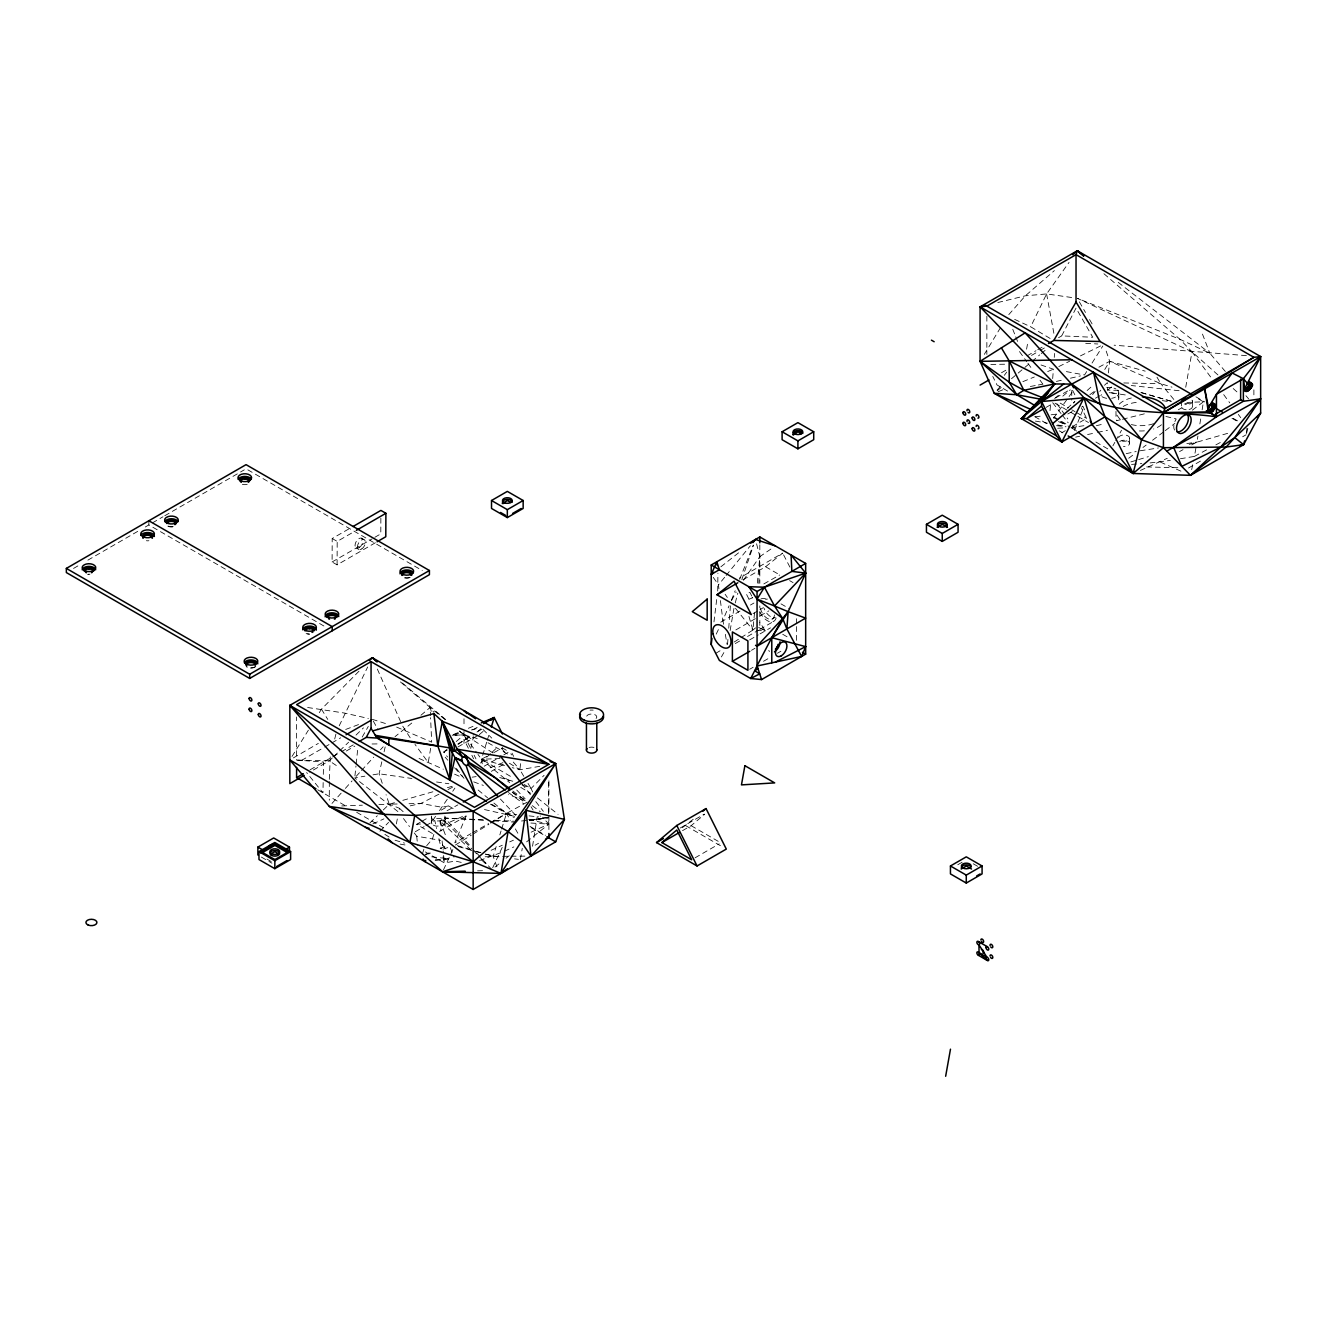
<?xml version="1.0" encoding="UTF-8"?>
<svg xmlns="http://www.w3.org/2000/svg" width="1327" height="1327" viewBox="0 0 1327 1327"><rect width="100%" height="100%" fill="white"/><g stroke="black" fill="none" stroke-linecap="round" stroke-linejoin="round"><path stroke-width="0.75" stroke-dasharray="5 3.75" d="M375.359 542.76L337.091 564.854L332.098 561.968L332.198 538.53L351.34 527.482M337.091 564.854L337.191 541.416L354.591 531.381M380.866 518.227L380.799 533.852L373.832 537.866M548.416 813.683L548.731 780.774M323.158 782.565L322.959 792.816L306.637 772.563M323.307 774.354L323.539 762.03L296.601 760.089L296.601 716.962M758.779 583.382L759.824 556.627L756.44 543.274M1054.268 357.394L1054.55 353.446M727.561 644.375L728.141 636.33M728.739 628.268L730.663 602.11M1052.676 378.577L1053.422 369.221L1040.003 364.626M1050.022 410.64L1050.685 402.545M741.013 637.673L752.907 630.043L754.632 611.681M757.335 583.134L759.824 556.627L773.89 547.023M354.939 775.913L355.968 765.978M356.167 763.987L357.809 748.113M1108.393 372.937L1109.687 361.326L1105.175 348.105M520.582 763.672L519.902 769.76L523.966 776.577M713.959 621.915L716.713 599.273M717.708 591.046L717.924 573.164M1246.318 433.1L1246.965 428.09M532.542 846.261L537.236 816.768L548.88 817.896M1191.729 444.893L1196.971 442.024L1197.933 436.002M1199.873 423.927L1200.852 417.889M1202.129 409.844L1203.423 401.799L1196.738 397.934M528.66 819.539L548.748 824.067L530.153 832.643M430.661 748.262L428.256 762.544L414.986 744.364M520.35 859.564L522.274 848.268M730.132 630.557L734.229 606.821M1180.4 458.744L1194.433 456.405L1196.34 445.623M1185.724 387.235L1192.011 351.804L1179.902 339.264L1103.732 273.544M1026.567 349.183L1028.06 341.039M396.342 823.901L397.503 818.029M1191.663 469.658L1193.637 460.187M378.908 804.577L389.242 804.195L399.477 808.309L398.664 812.141L354.74 777.887L364.892 776.179M381.811 761.798L379.091 773.79L382.259 783.295M384.084 751.812L385.444 745.824M470.77 748.528L473.49 736.618M330.29 756.854L329.312 779.48M334.703 739.006L336.179 733.068M1246.584 433.282L1248.06 427.576M735.258 602.906L737.829 593.152M486.677 742.191L481.469 759.243L482.514 765.331M487.258 740.284L489.563 732.703M496.912 866.796L493.18 856.346L496.198 846.593M499.831 834.882L501.042 830.984M501.639 829.043L506.483 813.434L527.964 801.74L508.573 794.657M422.351 854.041L423.943 848.981M433.879 834.335L432.436 838.946L425.154 847.538M741.826 579.617L753.52 545.198M1074.621 430.462L1084.275 406.062M731.426 600.219L735.175 590.714M739.686 579.335L753.222 545.165M339.214 725.803L367.695 666.95M433.382 825.129A6.834 3.948 0 0 0 436.45 826.157L441.626 825.759L464.981 815.408L466.125 816.072L454.796 842.827L470.836 833.704M443.467 869.931L452.955 849.313M723.58 624.254L722.867 620.223L729.104 605.726M492.682 867.758L502.966 845.83M716.215 634.124L718.72 628.915M1050.105 338.451L1030.681 326.79L1046.605 293.93L1069.048 262.364M1061.7 335.88L1076.031 308.113L1092.751 337.257L1061.7 335.88L1058.548 337.705M731.592 600.434L736.186 592.058M1112.905 445.839L1114.829 442.372M1115.775 440.647L1121.514 430.28M362.238 737.049L368.292 726.416M721.39 656.931L725.405 649.898M1104.744 369.503L1109.687 361.326L1145.201 371.145M984.302 354.375L1001.188 326.525M292.006 756.456L308.378 730.182M319.293 712.665L321.466 709.165L360.695 669.488M1086.68 371.56L1084.541 374.977L1063.143 371.013M1092.055 363.051L1102.803 346.032M433.382 819.555L435.588 816.321M447.265 799.269L438.905 811.477L448.543 805.92L455.111 809.719M452.723 791.29L454.896 788.105M743.385 580.281L759.824 556.627M431.607 816.022A6.834 3.948 0 0 0 439.983 820.866L444.81 818.079A6.834 3.948 0 0 0 444.81 816.022M1053.605 418.154L1067.87 398.216M1069.064 396.557L1072.631 391.581M1004.29 375.325L1006.729 372.124M718.935 588.806L718.454 584.875L724.841 577.046M726.118 575.47L750.369 545.729M1092.585 394.6L1095.157 391.432M1008.785 314.632L1025.356 295.805L1054.384 270.608M331.999 803.416L344.041 789.897M345.368 788.404L352.07 780.89M997.008 390.204L1001.172 385.576M356.1 776.411L360.164 771.966M361.508 770.489L373.7 757.153M380.484 749.755L383.188 746.786M379.92 831.183L388.579 822.392M521.926 784.871L531.065 788.503L544.087 775.316M369.918 822.956L377.349 815.74M383.287 809.968L389.242 804.195L395.048 802.536M332.281 757.966L329.312 760.819L309.573 772.214M333.757 756.523L338.219 752.243M339.695 750.8L348.603 742.224M356.018 735.075L363.432 727.909M1104.495 385.278L1107.315 382.624L1107.597 390.121L1119.59 390.354M480.407 763.075L490.841 753.371M492.334 751.994L496.812 747.831M1067.207 408.351L1074.87 401.5M1087.112 390.536L1093.232 385.062M411.768 723.033L395.015 736.667M420.941 715.253L430.114 707.473L445.507 719.964M997.39 390.636L1003.66 385.328M1011.506 378.709L1030.316 362.818M1031.892 361.491L1039.721 354.873M1041.297 353.546L1046.008 349.582M446.851 749.44L443.732 752.061L447.531 756.987M456.206 741.544L464.002 734.959L464.002 728.888M458.031 744.513L469.327 736.419M477.007 732.04L481.601 728.158M479.296 734.627L483.758 730.862M1054.617 398.548L1059.294 394.6M1062.811 396.143L1070.259 389.873M682.343 827.683L695.132 817.797M682.526 830.652L691.135 825.693L704.537 814.38M735.49 608.363L752.907 630.043L757.07 626.609L765.331 630.856L759.824 622.363M743.037 579.766L765.596 566.745L782.698 553.11L739.288 578.174M494.988 867.062L499.732 863.296M506.051 858.254L509.22 855.733M526.603 841.865L548.897 824.084L548.366 817.797L529.49 820.053M1107.597 390.121L1112.457 386.24M720.893 566.778L739.753 551.883M1128.696 458.263L1135.033 453.469M1142.978 447.464L1146.163 445.059M1152.549 440.249L1163.713 431.806M1165.305 430.595L1174.876 423.379M1192.343 410.176L1203.423 401.799L1186.919 402.429M1089.882 394.683L1094.808 391.067M734.213 642.019L739.305 638.751M455.393 845.034L471.234 835.23M473.009 834.136L488.867 824.332M490.625 823.238L506.483 813.434L516.734 814.546M715.734 653.348L720.743 650.363M293.383 757.899L318.347 743.402M73.532 568.437L78.907 565.319M87.881 560.143L138.091 531.148M145.273 527.018L148.856 524.945L325.065 626.676M152.389 522.904L162.989 516.784M164.764 515.755L244.301 469.841M332.098 561.968L372.107 538.878M301.511 760.437L322.909 748.096M324.7 747.068L330.041 743.966M331.833 742.938L340.74 737.795M310.07 769.809L339.563 752.791M341.338 751.762L353.795 744.563M1027.065 355.868L1035.972 350.726M1037.764 349.698L1043.105 346.612M1001.487 372.754L1006.845 369.652M1031.51 355.42L1038.344 351.489M1040.053 350.494L1045.162 347.541M346.314 751.016L354.807 746.106M472.876 729.833L478.201 726.765M478.201 731.293L481.751 729.236M1055.761 397.835L1069.977 389.64M447.299 750.004L443.732 752.061L447.265 754.101M457.948 743.85L473.938 734.627M457.981 746.935L477.521 735.656M1046.19 407.339L1053.29 403.226M720.743 622.197L739.968 611.1M750.452 605.046L753.952 603.022M484.222 766.193L501.971 755.926M503.762 754.914L509.087 751.828L511.774 754.93M1061.782 432.735L1065.332 430.678M1072.432 426.581L1086.647 418.387L1081.389 407.87M753.039 613.621L758.248 610.602M759.989 609.607L763.456 607.6M735.855 629.927L758.414 616.906M760.155 615.894L768.831 610.884M491.355 771.352L503.796 764.17M420.195 822.276L416.595 824.366L434.178 834.517M421.903 821.297L428.704 817.366M772.015 619.145L775.184 617.304A10.135 5.855 60 0 1 764.053 608.197M735.291 643.562L740.532 640.526M747.532 636.496L758.016 630.441M759.757 629.429L773.741 621.351M415.268 831.747L424.142 826.621M425.917 825.593L434.792 820.468L436.633 828.562M749.639 639.896L758.331 634.887M760.056 633.875L770.473 627.87M751.48 650.313L754.947 648.306M439.502 831.432L466.125 816.072M749.639 669.289L753.122 667.282M763.523 661.277L770.473 657.263M777.423 653.249L780.89 651.258M535.129 845.233L538.58 843.242M1188.528 468L1202.494 459.938M1242.653 436.765L1246.103 434.775M680.22 828.015L704.305 814.115M695.116 857.789L719.201 843.889M957.762 864.756L962.921 861.77M1067.787 413.991L1074.671 410.076M1095.405 398.249L1102.339 394.301A9.637 5.573 0 0 0 1100.813 395.463M472.611 832.692L488.651 823.569M490.443 822.558L506.483 813.434L510.414 820.302M763.838 583.913L779.646 575.022M751.729 596.022L749.921 592.406L746.272 593.816L748.992 599.24L752.509 597.266M1140.391 470.438L1167.312 458.263M1179.521 451.578L1183.021 449.671M1098.905 367.181L1109.687 361.326L1160.793 383.685L1171.973 387.152M1178.293 409.761L1181.826 407.837M447.05 810.714L457.881 804.892M1194.433 456.405L1206.956 449.671M1215.88 444.877L1221.255 441.991M486.76 756.407L481.469 759.243L477.969 754.399M493.826 752.625L502.668 747.881M438.972 794.176L420.875 803.432L409.197 806.086M448.028 789.548L455.277 785.849M1058.83 366.551L1069.645 361.226M1080.443 355.885L1102.073 345.219M372.837 823.918L383.901 818.875M479.545 860.51L502.585 852.05M504.459 851.188L513.848 846.908M491.156 850.275L502.286 845.233M509.717 841.882L513.433 840.19M453.635 734.428L461 731.359M468.381 728.291L475.763 725.222M998.07 391.73L1005.7 388.629M1022.885 381.645L1034.33 376.984M1047.683 371.543L1053.422 369.221M490.161 767.802L505.106 761.781M425.486 854.306L429.152 852.863M440.149 848.567L447.464 845.697M748.992 599.24L752.641 597.83M345.683 729.452L359.003 724.393M425.668 854.538L431.441 852.73M443.002 849.131L448.775 847.323M1130.869 461.912L1136.708 460.17M1138.649 459.573L1148.369 456.654M1189.191 444.363L1228.404 433.133M402.811 800.347L433.829 791.522M447.381 787.674L453.204 786.015M453.751 734.677L461.58 732.604M471.384 729.983L479.229 727.909M1096.367 425.718L1104.412 423.728M1116.471 420.742L1120.486 419.747M1122.493 419.249L1146.611 413.278M997.804 302.523L1025.356 295.805L1046.605 293.93L1073.211 297.729M1056.392 381.413L1062.429 380.036M1070.474 378.195L1080.51 375.889M1075.65 437.114L1079.631 436.268M1087.593 434.543L1095.555 432.834M1097.545 432.403L1107.498 430.263M1126.208 453.652L1136.194 451.512M448.543 805.92L441.808 807.247L420.875 803.432L407.024 803.764M1030.333 386.489L1036.337 385.344M1038.344 384.979L1042.358 384.216M539.774 766.326L519.902 769.76L512.205 767.653M373.003 774.819L379.091 773.79L411.934 778.485M1150.061 462.924L1170.364 460.419M1140.225 450.765L1158.454 447.962M1186.836 443.583L1196.971 442.024M1083.91 425.718L1071.752 427.443L1076.595 431.076M472.097 777.174L476.161 776.61M529.473 820.335L548.366 817.797M529.49 820.351L543.523 818.444L548.897 824.084L530.485 823.022M435.14 860.543L448.941 858.768L431.507 856.827M1035.209 416.827L1043.155 415.815M1051.1 414.804L1059.046 413.792M529.805 820.136L543.523 818.444L540.155 815.923M521.494 820.998L527.499 820.285M1131.549 464.417L1141.834 463.587M435.389 859.73L448.941 858.768M416.794 824.249L420.493 824.017M1057.735 428.239L1065.747 427.775M485.135 856.778L509.104 856.23M500.03 758.563L481.469 759.243L509.701 782.714M341.719 805.953L362.371 805.19M477.554 870.844L483.741 870.661M465.877 734.843L451.777 735.208L464.002 734.959L479.81 739.172M397.155 803.996L389.242 804.195L386.074 794.691M990.854 364.427L1006.811 364.195M372.058 743.983L379.97 743.883M511.094 856.23L525.011 856.131M1123.77 382.956L1160.793 383.685L1176.601 402.811M297.729 760.139L329.312 760.819L337.788 766.508M1146.644 466.938L1178.558 467.734M483.144 819.754L444.81 818.079L445.772 821.96L471.682 848.749M495.253 820.285L513.4 821.098M1085.702 343.311L1097.827 343.992M483.542 820.318L444.81 818.079L471.085 846.858M493.727 820.899L514.113 822.077M756.456 630.275L765.331 630.856L759.824 627.671L759.824 605.925M1246.418 355.636L1114.133 345.202M1179.089 390.719L1131.284 385.527M529.042 815.873L537.236 816.768M1056.474 425.685L1066.029 426.78M485.45 854.173L500.942 857.259M514.528 858.868L518.409 859.332M307.632 707.507L344.522 713.063L368.359 718.438M499.698 777.539L512.786 781.238M436.566 781.985L448.874 783.743M1111.661 392.858L1127.784 395.33M1162.319 400.621L1168.44 401.55M400.074 844.088L407.936 845.465M1035.425 421.09L1047.534 423.197M1057.619 424.972L1065.697 426.382M414.323 832.991L416.728 836.209L440.564 840.356M484.488 809.57L514.611 816.37M461.232 862.401L455.493 861.057L444.412 862.932L425.353 851.934M1165.902 416.462L1175.739 418.818M504.525 765.563L481.469 759.243L513.35 778.053M458.412 846.609L483.526 853.643M1141.436 392.759L1172.703 401.683M1140.838 392.394L1172.637 401.65M457.268 845.598L474.286 850.69M476.177 851.254L483.741 853.51M485.632 854.074L493.18 856.346M395.048 840.223L404.519 843.109M372.323 719.334L387.302 724.111M396.657 727.113L431.69 742.141L430.578 717.675M441.626 820.468L445.772 821.96L444.13 819.024M473.689 781.868L483.376 785.418M1160.345 462.095L1182.938 472.03M1058.515 421.604L1066.079 424.939M419.05 758.463L443.318 769.196M454.597 774.172L462.111 777.489M1014.641 319.376L1030.681 326.79M1217.937 374.944L1192.011 351.804L1077.308 298.31L1179.902 339.264L1209.809 353.198L1225.866 372.091M1195.926 396.823L1204.8 401.948M1233.198 418.337L1238.522 421.422M1231.987 418.304L1237.345 421.389M1060.157 403.093L1068.434 407.87M1071.752 409.778L1075.052 411.685M1076.711 412.647L1086.647 418.387M1055.015 403.209L1069.114 411.353M1070.872 412.365L1076.164 415.417M1077.922 416.429L1088.488 422.533M1007.575 391.034L997.008 384.946L992.778 376.42M1053.373 417.474L1058.664 420.526M1060.422 421.555L1069.23 426.63M1070.989 427.659L1076.28 430.694L1072.647 425.652M1095.886 442.024L1110.152 450.251M1034.745 416.661L1047.069 423.777M1059.377 430.877L1062.877 432.901M765.596 566.745L779.331 574.674M789.615 580.612L793.048 582.586M780.989 603.868L789.615 608.844M782.714 634.273L787.89 637.259M973.238 863.761L978.381 866.747M247.834 469.841L422.301 570.56M361.491 538.132L363.946 539.542M356.499 548.134L358.937 549.544M332.198 538.53L337.191 541.416M691.135 825.693L719.168 841.882M685.777 825.693L721.009 846.029M502.07 747.781L507.329 750.817M488.004 742.755L509.153 754.963M491.703 804.262L514.478 817.399M530.037 826.389L545.463 835.297M490.393 804.162L513.499 817.498M531.065 827.633L545.132 835.745M317.7 789.781L346.032 806.136M356.681 812.29L386.854 829.707M266.893 859.05L272.052 862.036M261.369 857.076L271.919 863.164M523.983 784.323L531.065 788.503L532.641 791.954M1054.003 416.894L1066.427 424.275M505.487 778.319L512.239 782.333M520.698 787.359L530.833 793.397M512.222 792.285L526.205 800.695M459.374 731.21L493.694 753.454M509.419 763.241L519.902 769.76L512.04 760.636M384.88 834.351L389.839 837.519M508.473 792.567L523.485 803.631M512.902 791.074L525.807 800.795M532.26 805.655L540.305 811.726M1118.213 282.352L1209.809 353.198L1201.267 330.954M443.052 819.837L445.772 821.96L439.983 820.866L441.045 830.884M537.402 797.925L558.07 814.347M478.151 790.029L487.59 797.826M493.893 803.034L506.483 813.434M402.363 683.04L440.299 714.988M441.874 716.331L446.618 720.312M459.258 730.978L464.002 734.959L476.808 752.774M512.322 792.153L524.779 802.636M400.439 681.929L430.114 707.473L433.929 712.367M1233.198 388.546L1237.776 392.626M399.477 808.309L403.806 812.29M471.085 850.093L439.983 820.866L445.889 836.176M481.452 859.846L485.898 864.026M482.995 729.452L491.77 738.111M473.125 850.242L477.438 854.704M478.881 856.197L486.08 863.628M516.717 790.029L525.144 798.821M500.395 799.07L515.855 815.475M476.625 852.929L491.836 869.583M445.159 757.219L447.846 760.238M454.58 767.769L462.659 776.826M501.54 748.461L506.781 754.549M1245.937 395.711L1248.607 398.863M442.521 844.934L447.713 851.387M521.942 783.826L530.75 795.155M535.793 801.624L543.34 811.328M1052.693 402.728L1061.019 413.526M1062.214 415.069L1068.185 422.799M456.405 768.482L464.002 778.335M403.474 818.56L409.496 826.588M1192.011 351.804L1211.501 378.162M1223.693 394.633L1229.781 402.861M1238.307 414.389L1240.745 417.69M1116.886 415.102L1119.424 418.569A24.964 14.415 0 0 0 1121.945 420.626M410.159 737.762L402.463 725.736M1019.484 351.572L1026.733 361.674M1027.944 363.349L1032.771 370.084M1040.02 380.185L1044.863 386.92M1056.939 403.756L1067.82 418.917M725.123 594.28L727.345 597.415M713.279 577.394L718.454 584.875M531.049 806.75L533.106 810.1M321.466 709.165L327.769 719.416M528.03 783.394L531.065 788.503M1156.978 377.15L1160.793 383.685M1079.349 301.843L1085.486 312.475M1089.567 319.558L1093.664 326.624M515.357 828.877L519.288 835.745M373.302 721.075L378.145 729.833M783.593 554.868L789.947 567.193M1082.799 406.162L1084.64 409.844M1072.614 390.354L1075.252 395.612M512.023 753.155L513.649 756.407M464.002 734.959L470.438 747.847M474.121 755.212L475.978 758.895M468.365 748.246L463.986 739.487L463.986 747.184M471.881 755.262L473.623 758.762M377.349 669.073L401.617 723.845M1012.75 329.262L1014.989 334.902M1015.736 336.776L1017.975 342.432M450.317 847.654L454.016 857.225M431.292 711.355L430.114 707.473L430.479 715.635M748.942 616.441L752.907 630.043M438.922 838.664L441.211 848.782M443.036 856.86L444.412 862.932L443.152 850.939M1046.605 293.93L1053.937 333.674M725.322 634.306L727.063 644.375M720.412 600.584L722.867 620.223M442.09 840.92L442.936 848.932M416.728 836.209L417.607 845.349M1253.882 389.856L1253.882 397.984M1192.376 400.92L1192.376 407.041M1181.461 400.92L1181.461 407.041M1129.592 438.474L1129.592 443.765M1118.81 392.941L1118.81 398.233M1115.99 411.387L1115.99 416.678A24.964 14.415 0 0 0 1116.886 420.394M1071.752 390.536L1071.752 400.157M986.857 316.174L986.857 354.425M796.515 618.714L796.515 624.602M796.515 626.56L796.515 642.235M759.824 544.816L759.824 583.333M548.897 780.807L548.897 833.505M464.002 718.753L464.002 726.864M445.043 817.05L445.043 822.342M431.375 817.05L431.375 822.342M329.312 781.553L329.312 800.198M148.856 520.765L148.856 524.945M443.052 825.129A6.834 3.948 0 0 0 439.983 818.527L438.209 818.394A6.834 3.948 0 0 0 432.287 824.316M1109.156 392.676A9.637 5.573 0 0 1 1118.064 396.11A9.637 5.573 0 0 1 1115.974 402.181M1117.516 390.155A9.637 5.573 0 0 1 1111.661 398.316M1106.668 398.316A9.637 5.573 0 0 1 1100.813 395.728M1099.851 391.498A9.637 5.573 0 0 1 1100.813 390.155M1106.668 387.567A9.637 5.573 0 0 1 1111.661 387.567M1113.983 388.131A9.637 5.573 0 0 1 1115.974 389.01M1119.689 441.509A5.507 3.185 0 0 1 1129.177 442.14A5.507 3.185 0 0 1 1123.471 446.552M1118.644 437.744A5.507 3.185 0 0 1 1126.142 435.156A5.507 3.185 0 0 1 1128.531 440A5.507 3.185 0 0 1 1119.789 440.083M1184.812 403.69A5.507 3.185 0 0 1 1192.243 405.797A5.507 3.185 0 0 1 1187.632 409.778M1186.189 409.778A5.507 3.185 0 0 1 1182.556 404.685M1192.011 400.124A5.507 3.185 0 0 1 1190.817 403.59A5.507 3.185 0 0 1 1184.812 404.271M1161.49 424.756A24.964 14.415 0 0 1 1153.578 429.003M1144.388 430.844A24.964 14.415 0 0 1 1137.869 430.877M1123.173 406.46A24.964 14.415 0 0 1 1137.521 402.297M1153.578 423.711A24.964 14.415 0 0 1 1130.554 424.375M1119.242 404.171A24.964 14.415 0 0 1 1132.246 397.768M1174.544 430.097A10.367 5.988 -60 0 1 1176.186 419.017M1073.526 403.126A4.047 2.339 60 0 1 1074.853 401.882M1082.782 406.327A4.047 2.339 60 0 1 1081.737 406.941M769.428 651.574A8.095 4.678 -60 0 1 768.831 650.346M765.845 599.373A10.135 5.855 60 0 1 767.404 599.091M774.487 614.915A10.135 5.855 60 0 1 766.807 618.1A10.135 5.855 60 0 1 760.205 605.427M776.129 618.034A12.888 7.448 60 0 1 768.466 621.268A12.888 7.448 60 0 1 759.426 610.802M760.935 598.991A12.888 7.448 60 0 1 767.404 599.688M409.247 577.826A4.86 2.803 0 0 1 403.375 577.394M172.692 526.919A4.86 2.803 0 0 1 167.235 525.608M247.22 484.289A4.86 2.803 0 0 1 242.36 484.289M410.225 577.278A6.801 3.931 0 0 1 403.408 577.278M173.207 526.487A6.801 3.931 0 0 1 168.031 526.089M309.556 634.289A4.86 2.803 0 0 1 306.122 633.46M255.182 666.768A4.86 2.803 0 0 1 246.756 666.768M148.889 540.719A4.86 2.803 0 0 1 146.368 540.719M88.942 574.624A4.86 2.803 0 0 1 87.682 574.525M89.921 574.193A6.801 3.931 0 0 1 88.146 574.209M255.779 666.618A6.801 3.931 0 0 1 246.159 666.618M309.324 633.891A6.801 3.931 0 0 1 307.565 633.725M590.034 710.127A11.96 6.9 0 0 1 593.169 710.127M596.105 718.471A5.175 2.986 0 0 0 592.953 714.092L591.626 713.992A5.175 2.986 0 0 0 587.148 718.471M589.039 747.532A5.175 2.986 0 0 1 591.626 747.134L592.953 747.234A5.175 2.986 0 0 1 594.214 747.532M361.856 548.864A5.607 3.235 -60 0 0 364.66 540.006A5.607 3.235 -60 0 0 357.809 544.767A5.607 3.235 -60 0 0 361.856 548.864M359.401 547.454A5.607 3.235 -60 0 0 362.205 538.596A5.607 3.235 -60 0 0 355.371 543.357A5.607 3.235 -60 0 0 359.401 547.454"/><path stroke-width="1.5" d="M1244.593 440.879L1243.615 444.678L1190.485 475.331L1133.142 473.474L1141.535 439.751L1105.043 416.827L1061.816 442.007L1056.441 435.82L1041.546 406.045L1041.562 401.517L1054.666 383.951L1071.752 384.084L1093.581 372.373L1114.995 407.289L1141.535 439.751L1163.431 447.697L1226.148 447.033L1243.615 444.678L1260.65 413.045L1260.65 356.581L1077.308 250.737L980.089 306.852L980.089 361.342L994.238 393.273L1027.712 412.597M353.082 526.487L380.899 510.414L385.892 513.3L385.792 536.738L377.1 541.764M757.136 665.988L756.456 667.216L758.049 668.758L754.665 670.716L759.724 673.867L750.684 678.512L761.582 679.573L805.671 654.128L805.655 563.411L759.824 536.954L711.222 565.003L711.222 644.54L719.383 660.431L750.684 678.512L757.136 665.988L801.641 656.45L786.878 628.965L788.155 611.681L805.655 573.131L791.058 554.985L791.871 571.373L805.655 573.131L774.52 605.975L757.053 599.157L748.776 586.683L764.435 587.214L805.655 573.131M371.062 661.642L548.897 764.319L474.436 807.314L296.601 704.637L371.062 661.642L371.062 728.324L372.638 730.912L433.863 713.594L437.777 745.89L450.002 780.193L452.49 751.248L454.979 751.032L462.775 757.17L464.251 757.004A4.694 2.72 60 0 1 468.348 762.013L468.049 764.767L497.575 796.084M1256.868 417.408L1260.65 413.045L1234.774 437.628L1220.575 447.232L1181.743 466.407L1173.582 447.315L1216.444 416.811L1216.444 394.235L1243.366 378.693L1260.65 356.581L1253.882 357.328L1164.691 408.782L1163.431 412.697L1163.431 447.697L1190.485 475.331L1226.148 447.033L1234.774 437.628L1260.65 398.83L1243.366 401.285L1216.444 416.811L1208.2 411.088L1209.129 406.526L1216.444 394.235L1232.169 373.003L1260.65 356.581L1247.413 383.337C1236.515 402.662 1263.321 380.949 1247.413 383.337L1243.366 378.693L1232.169 373.003L1163.431 412.697L1141.535 439.751M1212.414 405.481L1212.049 402.512L1214.802 404.105L1214.802 408.285L1212.613 411.486L1209.876 412.647C1202.826 410.939 1213.359 410.126 1212.414 405.481L1215.167 407.074M1246.551 391.482L1243.797 389.889L1248.143 386.721L1248.724 381.347L1251.477 382.939M711.222 644.54L711.969 638.37M465.196 871.176L442.555 871.789L473.158 861.754L508.092 831.548L555.665 763.589L525.956 810.299L521.229 841.733L500.959 873.431L442.555 871.789L409.91 842.496L384.117 814.38L289.833 705.367L372.323 657.728L555.665 763.589L564.423 819.389L555.665 841.832L473.158 889.472L329.312 806.418L289.833 759.956L384.117 814.38L414.737 815.408L473.158 811.212L555.665 763.589L550.042 761.565M384.117 814.38L329.312 806.418L409.91 842.496L473.158 861.754L500.959 873.431L508.092 831.548L525.956 810.299L564.423 819.389L530.982 856.097L521.229 841.733L508.092 831.548L289.833 705.367L289.833 783.627L304.182 775.333M409.91 842.496L414.737 815.408L289.833 705.367M945.653 1076.263L950.48 1049.176M437.777 745.89L442.322 721.307L433.863 713.594M372.638 730.912L375.342 735.324L449.554 747.881L454.979 757.634L450.002 780.193L449.554 747.881L442.322 721.307L548.897 764.319L457.317 749.208L454.979 751.032L453.204 741.561M491.305 727.014L494.191 717.525L481.286 722.916M425.702 860.427L425.27 861.82L423.048 859.067M801.641 656.45L805.671 646.614L771.783 637.673L757.053 665.723L761.582 679.573M711.222 574.409L716.812 561.769L719.367 569.714L711.222 574.409L713.843 572.352M985.994 305.409L980.089 306.852L1054.666 383.951L1021.292 418.619L1061.816 442.007L1083.977 397.752L1025.141 332.861L980.089 361.342L1016.731 394.733L1034.479 405.282M359.136 741.494L366.252 737.381L371.062 728.324M1209.561 405.896L1208.549 407.721L1204.684 388.861L1208.068 410.076M771.783 662.853L771.783 637.673L782.665 618.448L788.155 611.681L805.655 618.117L757.053 646.183L755.527 645.304M1048.463 343.527L1053.804 340.442L1076.031 302.042L1076.031 254.651L1077.308 250.737L1083.86 255.796M771.783 637.673L788.155 611.681L774.52 605.975L764.435 587.214L757.053 599.157L782.665 618.448L786.878 628.965M752.923 542.594L755.478 539.459L775.449 545.961M757.053 646.183L782.665 618.448L774.52 605.975M1209.876 405.432L1212.613 403.441L1214.802 404.105M369.42 660.68L372.323 657.728L377.067 661.725M464.251 757.004L465.744 755.544L466.772 758.812M1056.441 435.82L1026.65 418.619L1021.292 418.619L1041.562 401.517L1083.977 397.752C1125.279 415.915 1172.604 410.59 1216.444 416.811L1209.876 412.647M1048.23 392.576L1021.292 418.619L1024.859 416.562M1190.485 475.331L1220.575 447.232L1260.65 398.83L1166.765 451.114M1072.73 254.718L1077.308 250.737L1083.529 256.094M1068.152 435.953L1133.142 473.474L1163.431 447.697M491.04 720.196L494.191 717.525L502.452 734.03M1041.546 406.045L1026.65 418.619L1044.415 408.351M656.533 842.579L676.787 825.477L706.047 808.591L726.3 849.081L697.057 865.967L656.533 842.579L663.417 838.598M661.891 842.579L676.787 830.005L691.682 859.78L661.891 842.579L679.092 832.643M702.928 811.228L706.047 808.591M1052.626 423.645L1083.977 397.752L1105.043 416.827L1133.142 473.474L1078.221 432.287M716.995 594.811L734.08 581.176L751.314 614.617L716.995 594.811L737.829 582.785M750.75 543.191L755.478 539.459M1061.816 442.007L1041.562 401.517L1063.69 384.017M500.959 873.431L507.428 868.803M1001.404 347.856L1009.134 360.844L1054.666 383.951L1023.83 390.304L1016.731 394.733L994.238 393.273L1030.167 409.114M66.35 568.404L246.059 464.649L429.417 570.51L429.417 574.674L249.692 678.429L66.35 572.567L66.35 568.404L249.692 674.249L429.417 570.51M356.333 530.369L385.892 513.3M491.521 500.511L507.329 491.388L523.153 500.511L523.153 508.457L507.329 517.58L491.521 508.457L491.521 500.511L507.329 509.651L523.153 500.511M502.269 503.53L507.428 500.561L510.862 502.535M512.587 513.466L521.179 508.49M986.857 306.122L1076.031 254.651L1253.882 357.328L1163.431 412.697L980.089 306.852L986.857 306.122L1164.691 408.782M782.101 431.756L797.909 422.633L813.716 431.756L813.716 439.701L797.909 448.825L782.101 439.701L782.101 431.756L797.909 440.879L813.716 431.756M794.392 432.602L797.909 430.562L801.425 432.602M792.849 434.775L798.008 431.806L801.442 433.78M346.098 734.71L371.062 720.296M296.601 767.371L296.601 777.589L303.336 773.707M980.089 385.095L988.997 379.953M257.869 855.036L257.869 847.107L273.677 837.967L289.485 847.107L289.485 851.071M258.981 851.602L274.805 842.479L290.613 851.602L290.613 859.548L274.805 868.671L258.981 859.548L258.981 851.602L274.805 860.742L290.613 851.602M261.137 853.361L261.137 851.652L274.888 843.707L288.639 851.652L274.888 859.581L274.805 868.671M483.542 723.679L494.191 717.525M1041.562 401.517L1071.752 384.084L1100.232 404.503L1105.043 416.827M262.862 852.365L274.888 845.415L286.914 852.365M271.355 853.593A4.86 2.803 0 0 0 279.499 852.332A4.86 2.803 0 0 0 273.544 848.898A4.86 2.803 0 0 0 271.355 853.593L274.888 851.652L278.322 853.643M284.21 850.143L289.485 847.107M276.613 866.531L286.914 860.576M711.222 565.003L757.053 591.477L805.655 563.411M926.445 524.331L942.253 515.191L958.061 524.331L958.061 532.26L942.253 541.399L926.445 532.26L926.445 524.331L942.253 533.454L958.061 524.331M937.194 527.35L942.336 524.364L947.495 527.35M732.388 661.327L747.914 670.301L747.914 640.891L732.388 631.934L732.388 661.327L749.738 651.308M1215.499 414.19L1240.629 399.692L1243.366 401.285L1243.366 378.693L1244.743 388.911M545.463 839.261L548.897 837.287L548.897 833.505M950.447 865.984L966.272 856.844L982.08 865.984L982.08 873.912L966.272 883.052L950.447 873.912L950.447 865.984L966.272 875.107L982.08 865.984M961.196 869.003L966.355 866.017L971.513 869.003M976.672 875.936L980.106 873.962M468.049 764.767A4.694 2.72 60 0 1 462.294 761.532L461.962 760.421A4.694 2.72 60 0 1 462.775 757.17L465.744 755.544M463.305 801.972L475.945 795.172L466.059 765.43M775.432 662.073L805.671 646.614M1239.667 445.623L1243.615 444.678L1234.774 437.628M1207.769 412.581L1209.129 412.415L1206.343 410.64M1208.549 411.884L1163.431 412.697L1209.743 412.78M1071.752 359.766L980.089 361.342L1009.25 382.176L1023.83 390.304L1042.276 397.553M1053.804 340.442L1100.1 341.503L1192.376 394.782M366.252 737.381L377.034 738.077L486.462 801.226M375.342 735.324L376.072 736.502L437.877 746.156M1041.844 399.394L1016.731 394.733L1009.25 382.176L1009.134 360.844L1023.83 390.304M365.456 827.285L369.072 828.264M978.065 428.803L978.065 428.803A1.941 1.128 60 0 0 978.862 427.327A1.941 1.128 60 0 0 977.269 425.32A1.941 1.128 60 0 0 976.191 426.431M475.945 795.172L454.979 757.634L461.962 760.421M977.899 418.121L977.899 418.121A1.941 1.128 60 0 0 978.862 416.744A1.941 1.128 60 0 0 977.186 414.654A1.941 1.128 60 0 0 976.208 416.031M978.215 941.473L987.404 946.748M454.979 757.634L462.294 761.532M1249.089 382.159L1251.842 383.735M1249.205 383.155L1251.958 384.747M1249.089 384.316L1251.842 385.892M1248.724 385.527L1251.477 387.102M1248.143 386.721L1250.897 388.297M1247.397 387.816L1250.15 389.392M1246.534 388.728L1249.288 390.32M1245.605 389.408L1248.342 391.001M1244.66 389.806L1247.413 391.399M1212.414 403.325L1215.167 404.917M1212.53 404.32L1215.283 405.913M1210.124 405.017L1222.549 412.199M1212.049 406.692L1214.802 408.285M1211.468 407.887L1214.238 409.479M1210.722 408.981L1213.492 410.574M1209.859 409.894L1212.613 411.486M1208.93 410.574L1211.684 412.166M1207.985 410.972L1210.738 412.564M931.421 340.16L934.158 341.736M802.47 652.287L805.671 654.128M500.544 512.471L505.703 515.44M978.944 952.62L986.906 957.215L978.944 944.841A1.941 1.128 60 0 1 976.854 942.303A1.941 1.128 60 0 1 978.895 942.07A1.941 1.128 60 0 1 978.944 944.841L979.061 952.819A1.941 1.128 60 0 1 978.878 955.374A1.941 1.128 60 0 1 976.854 952.886A1.941 1.128 60 0 1 978.745 952.438L986.824 960.068M148.856 520.765L332.198 626.626L332.198 630.789M546.89 836.773L555.665 841.832M296.601 777.589L315.942 788.752M257.869 847.107L263.128 850.143M261.137 851.652L274.888 859.581M978.414 955.291L987.205 960.433A1.941 1.128 60 0 0 988.748 959.438A1.941 1.128 60 0 0 986.691 957.215A1.941 1.128 60 0 0 986.558 959.736L987.205 960.433M468.348 762.013L495.187 777.722L509.203 789.532M475.58 718.819L464.002 710.658L466.922 713.544M468.481 763.091L505.139 790.112M449.554 747.881L452.49 751.248L442.322 721.307L457.317 749.208L509.684 788.653M414.737 815.408L473.158 861.754M372.323 657.728L377.017 661.758M388.114 838.88L392.195 842.728M1090.164 420.891L1092.021 424.574L1133.142 473.474M500.544 756.34L520.682 782.217M457.317 749.208L462.775 757.17M376.072 736.502L388.844 744.978L388.844 738.492M1076.031 302.042L1100.1 341.503M1071.752 384.084L1073.593 387.766M676.787 825.477L697.057 865.967M442.322 721.307L453.535 750.651M1083.977 397.752L1092.021 424.574M1093.581 372.373L1100.232 404.503M716.812 561.769L717.293 565.518M525.956 810.299L530.982 856.097M1240.629 379.157L1240.629 399.692M966.272 875.107L966.272 883.052M942.253 533.454L942.253 541.399M797.909 440.879L797.909 448.825M759.824 536.954L759.824 542.843M757.053 591.477L757.053 666.038M596.785 723.198L596.785 750.12M586.451 723.198L586.451 750.12M507.329 509.651L507.329 517.58M473.158 811.212L473.158 889.472M274.888 843.707L274.888 845.415M249.692 674.249L249.692 678.429M967.101 421.538A1.941 1.128 60 0 1 968.08 419.929A1.941 1.128 60 0 1 969.755 422.368A1.941 1.128 60 0 1 968.196 423.131M967.051 410.789A1.941 1.128 60 0 1 968.229 409.446A1.941 1.128 60 0 1 969.755 412.017A1.941 1.128 60 0 1 968.047 412.465M990.091 945.67A1.941 1.128 60 0 1 991.418 944.426A1.941 1.128 60 0 1 992.745 947.196A1.941 1.128 60 0 1 990.738 946.997M981.416 949.535A1.941 1.128 60 0 1 983.44 951.177A1.941 1.128 60 0 1 982.793 953.051M990.058 956.054A1.941 1.128 60 0 1 991.634 955.208A1.941 1.128 60 0 1 992.696 958.011A1.941 1.128 60 0 1 990.572 957.414M980.885 939.98A1.941 1.128 60 0 1 982.594 939.4A1.941 1.128 60 0 1 983.456 942.22A1.941 1.128 60 0 1 981.3 941.341M468.796 761.897A4.694 2.72 60 0 1 466.291 756.772M1185.094 413.079A10.367 5.988 -60 0 1 1187.234 423.562A10.367 5.988 -60 0 1 1177.082 431.889M1181.826 400.107A5.507 3.185 0 0 1 1182.556 399.394M1183.568 398.813A5.507 3.185 0 0 1 1186.205 398.183M1142.398 396.889A24.964 14.415 0 0 1 1165.006 407.455M778.203 644.242A5.706 3.284 -60 0 1 775.366 649.185M780.044 641.804A8.095 4.678 -60 0 1 774.47 651.822M401.948 575.404A4.86 2.803 0 0 1 406.808 572.601A4.86 2.803 0 0 1 411.685 575.404M166.738 523.485A4.86 2.803 0 0 1 171.432 521.395A4.86 2.803 0 0 1 176.126 523.485M402.612 575.288A4.86 2.803 0 0 1 406.808 571.074A4.86 2.803 0 0 1 411.022 575.288M248.995 481.734A4.86 2.803 0 0 1 248.232 482.315M241.348 482.315A4.86 2.803 0 0 1 240.585 481.734M166.738 523.402A4.86 2.803 0 0 1 171.432 519.869A4.86 2.803 0 0 1 176.126 523.402M175.645 524.082A4.86 2.803 0 0 1 174.882 524.663M335.399 618.714A4.86 2.803 0 0 1 334.387 619.145M329.527 619.145A4.86 2.803 0 0 1 328.532 618.714M400.008 573.878A6.801 3.931 0 0 1 405.929 569.98A6.801 3.931 0 0 1 413.394 572.866M325.165 616.839A6.801 3.931 0 0 1 331.75 612.792A6.801 3.931 0 0 1 338.767 616.591M164.863 521.66A6.801 3.931 0 0 1 171.432 518.757A6.801 3.931 0 0 1 178.017 521.66M238.213 479.312A6.801 3.931 0 0 1 244.782 476.41A6.801 3.931 0 0 1 251.367 479.312M961.577 868.422A4.86 2.803 0 0 1 965.011 864.972A4.86 2.803 0 0 1 970.966 866.962M503.132 503.63A4.86 2.803 0 0 1 506.085 499.516A4.86 2.803 0 0 1 512.189 502.22M946.947 526.753A4.86 2.803 0 0 1 946.466 527.433M938.04 527.433A4.86 2.803 0 0 1 937.559 526.753M937.393 526.039A4.86 2.803 0 0 1 942.253 523.22A4.86 2.803 0 0 1 947.113 526.039M793.695 434.874A4.86 2.803 0 0 1 796.648 430.761A4.86 2.803 0 0 1 802.769 433.465M268.817 847.107A4.86 2.803 0 0 1 273.677 844.304M274.938 844.387A4.86 2.803 0 0 1 276.099 844.669M246.109 665.374A4.86 2.803 0 0 1 250.339 662.588A4.86 2.803 0 0 1 255.663 664.645A4.86 2.803 0 0 1 255.182 665.242M142.769 538.016A4.86 2.803 0 0 1 147.629 535.212A4.86 2.803 0 0 1 152.489 538.016M312.99 631.951A4.86 2.803 0 0 1 311.994 632.398M246.756 665.242A4.86 2.803 0 0 1 249.708 661.128A4.86 2.803 0 0 1 255.829 663.848M143.416 537.899A4.86 2.803 0 0 1 147.629 533.686A4.86 2.803 0 0 1 151.842 537.899M92.376 572.285A4.86 2.803 0 0 1 91.381 572.733M86.52 572.733A4.86 2.803 0 0 1 85.509 572.285M140.994 535.444A6.801 3.931 0 0 1 148.458 532.558A6.801 3.931 0 0 1 154.38 536.456M82.208 569.83A6.801 3.931 0 0 1 88.892 566.38A6.801 3.931 0 0 1 95.693 569.747M244.4 662.82A6.801 3.931 0 0 1 251.865 659.95A6.801 3.931 0 0 1 257.786 663.848M302.755 629.827A6.801 3.931 0 0 1 309.805 626.029A6.801 3.931 0 0 1 316.357 630.093M603.47 716.082A11.96 6.9 0 0 1 590.034 723.829A11.96 6.9 0 0 1 580.546 714.341M596.619 749.34A5.175 2.986 0 0 1 594.214 752.708L592.953 753.006A5.175 2.986 0 0 1 587.513 751.945A5.175 2.986 0 0 1 587.148 748.627M744.895 765.696L741.461 784.887L774.686 782.897L744.895 765.696M707.175 599.091L692.279 611.664L707.175 620.256L707.175 599.091M88.129 925.019A5.507 3.185 0 0 0 96.888 922.829A5.507 3.185 0 0 0 89.224 919.545A5.507 3.185 0 0 0 88.129 925.019M258.301 714.59A1.941 1.128 60 0 0 260.49 716.945A1.941 1.128 60 0 0 260.208 714.059A1.941 1.128 60 0 0 258.301 714.59M249.128 698.516A1.941 1.128 60 0 0 251.201 701.054A1.941 1.128 60 0 0 251.168 698.284A1.941 1.128 60 0 0 249.128 698.516M249.128 709.248A1.941 1.128 60 0 0 251.334 711.571A1.941 1.128 60 0 0 251.019 708.651A1.941 1.128 60 0 0 249.128 709.248M258.284 703.758A1.941 1.128 60 0 0 260.341 706.329A1.941 1.128 60 0 0 260.341 703.575A1.941 1.128 60 0 0 258.284 703.758M972.16 428.754A1.941 1.128 60 0 0 974.35 431.093A1.941 1.128 60 0 0 974.068 428.206A1.941 1.128 60 0 0 972.16 428.754M962.987 423.396A1.941 1.128 60 0 0 965.193 425.718A1.941 1.128 60 0 0 964.878 422.799A1.941 1.128 60 0 0 962.987 423.396M972.144 417.922A1.941 1.128 60 0 0 974.2 420.477A1.941 1.128 60 0 0 974.2 417.74A1.941 1.128 60 0 0 972.144 417.922M962.971 412.664A1.941 1.128 60 0 0 965.061 415.202A1.941 1.128 60 0 0 965.028 412.432A1.941 1.128 60 0 0 962.971 412.664M986.027 947.544A1.941 1.128 60 0 0 988.084 950.115A1.941 1.128 60 0 0 988.084 947.362A1.941 1.128 60 0 0 986.027 947.544M1185.343 431.491A10.367 5.988 -60 0 0 1189.291 415.268A10.367 5.988 -60 0 0 1176.867 425.469A10.367 5.988 -60 0 0 1185.343 431.491M781.338 655.787A8.095 4.678 -60 0 0 786.082 642.981A8.095 4.678 -60 0 0 776.162 649.003A8.095 4.678 -60 0 0 781.338 655.787M713.08 633.974A12.888 7.448 60 0 0 728.307 647.593A12.888 7.448 60 0 0 724.31 627.654A12.888 7.448 60 0 0 713.08 633.974M244.782 479.047A4.86 2.803 0 0 0 240.087 481.137A4.86 2.803 0 0 1 244.782 477.521A4.86 2.803 0 0 1 249.493 481.054A4.86 2.803 0 0 0 244.782 479.047M331.966 615.429A4.86 2.803 0 0 0 327.271 617.519A4.86 2.803 0 0 1 331.966 613.92A4.86 2.803 0 0 1 336.66 617.453A4.86 2.803 0 0 0 331.966 615.429M401.998 574.01A6.801 3.931 0 0 0 413.394 572.252A6.801 3.931 0 0 0 405.05 567.442A6.801 3.931 0 0 0 401.998 574.01M327.305 616.939A6.801 3.931 0 0 0 338.584 614.965A6.801 3.931 0 0 0 329.992 610.32A6.801 3.931 0 0 0 327.305 616.939M168.031 523.435A6.801 3.931 0 0 0 178.249 520.035A6.801 3.931 0 0 0 168.031 516.634A6.801 3.931 0 0 0 168.031 523.435M241.381 481.087A6.801 3.931 0 0 0 251.599 477.687A6.801 3.931 0 0 0 241.381 474.286A6.801 3.931 0 0 0 241.381 481.087M962.821 867.958A4.86 2.803 0 0 0 970.966 866.697A4.86 2.803 0 0 0 965.011 863.263A4.86 2.803 0 0 0 962.821 867.958M504.907 502.95A4.86 2.803 0 0 0 512.189 500.511A4.86 2.803 0 0 0 504.907 498.089A4.86 2.803 0 0 0 504.907 502.95M938.819 526.305A4.86 2.803 0 0 0 946.947 525.044A4.86 2.803 0 0 0 940.992 521.611A4.86 2.803 0 0 0 938.819 526.305M794.475 433.747A4.86 2.803 0 0 0 802.603 432.486A4.86 2.803 0 0 0 796.648 429.052A4.86 2.803 0 0 0 794.475 433.747M309.556 628.683A4.86 2.803 0 0 0 304.862 630.756A4.86 2.803 0 0 1 309.556 627.157A4.86 2.803 0 0 1 314.25 630.69A4.86 2.803 0 0 0 309.556 628.683M88.942 569.001A4.86 2.803 0 0 0 84.248 571.091A4.86 2.803 0 0 1 88.942 567.492A4.86 2.803 0 0 1 93.636 571.025A4.86 2.803 0 0 0 88.942 569.001M144.179 537.219A6.801 3.931 0 0 0 154.38 533.819A6.801 3.931 0 0 0 144.179 530.418A6.801 3.931 0 0 0 144.179 537.219M84.878 570.792A6.801 3.931 0 0 0 95.71 568.138A6.801 3.931 0 0 0 86.288 564.041A6.801 3.931 0 0 0 84.878 570.792M246.159 663.981A6.801 3.931 0 0 0 257.554 662.223A6.801 3.931 0 0 0 249.211 657.396A6.801 3.931 0 0 0 246.159 663.981M305.956 630.64A6.801 3.931 0 0 0 316.357 627.455A6.801 3.931 0 0 0 306.371 623.839A6.801 3.931 0 0 0 305.956 630.64M271.355 855.301A4.86 2.803 0 0 0 279.499 854.041A4.86 2.803 0 0 0 273.544 850.607A4.86 2.803 0 0 0 271.355 855.301M584.311 720.179A11.96 6.9 0 0 0 603.47 715.601A11.96 6.9 0 0 0 587.032 708.319A11.96 6.9 0 0 0 584.311 720.179"/></g></svg>
